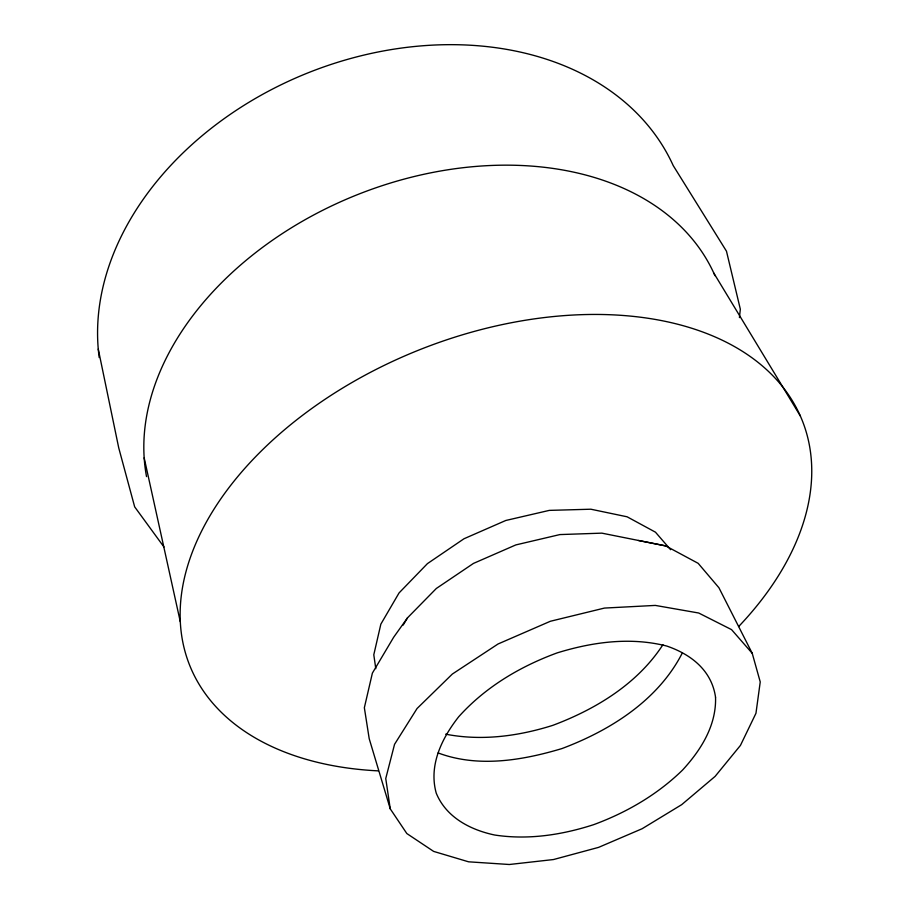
<?xml version="1.0" encoding="UTF-8"?>
<svg xmlns="http://www.w3.org/2000/svg" width="910" height="910" viewBox="0 0 910 910"><rect width="100%" height="100%" fill="white"/><g stroke="black" fill="none" stroke-linecap="round" stroke-linejoin="round"><path stroke-width="1.36" d="M739.432 317.59L740.331 309.184L726.476 251.206L673.207 165.575A304.884 229.536 -21.8 0 0 329.875 64.826A304.884 229.536 -21.8 0 0 99.201 357.55M682.113 653.38C657.964 700.381 610.201 730.446 561.925 748.577C522.272 760.464 477.932 767.904 438.142 752.934M403.198 625.068L407.487 617.856L436.345 588.463L473.462 563.415L515.833 544.919L559.866 534.579L601.863 533.146L665.756 545.92L698.186 563.347L718.934 587.758L752.229 653.312L760.237 681.931L755.96 713.292L740.456 745.392L715.123 776.378L681.704 804.645L642.13 828.726L598.598 847.369L553.508 859.54L509.338 864.5L468.582 861.815L433.649 851.407L406.827 833.537L390.253 808.854L369.198 738.67L364.353 707.718L372.383 673.116L393.666 637.25L407.487 617.856M662.946 644.689C637.5 683.899 595.8 709.208 552.814 725.35C518.256 736.258 481.538 741.149 445.673 734.177M638.422 540.483L665.756 545.92M752.229 653.312L731.549 629.618L698.687 613.01L655.314 605.412L604.456 608.073L550.368 621.268L498.054 643.984L452.338 674.048L417.053 708.526L394.553 744.312L385.749 778.528L390.253 808.854M670.602 549.685L655.462 532.179L627.115 516.8L590.863 509.213L549.31 510.385L505.801 520.475L463.998 538.754L427.427 563.631L399.046 592.945L380.846 624.158L373.794 654.779L375.796 668.679M163.948 546.955L134.669 506.859L118.732 447.879L98.257 349.053M713.793 273.057L800.345 415.984M144.167 457.832L180.305 621.803M378.128 770.861A329.841 207.673 -21.8 0 1 216.739 504.902A329.841 207.673 -21.8 0 1 671.716 322.777A329.841 207.673 -21.8 0 1 738.67 626.535M146.533 476.601A302.655 212.576 -21.8 0 1 373.168 188.745A302.655 212.576 -21.8 0 1 714.953 275.662M715.544 697.253C716.443 725.418 700.996 750.011 682.591 770.031C657.395 794.623 626.671 812.493 593.752 824.631C561.834 834.97 528.05 840.135 494.653 835.016C470.265 829.863 446.082 817.294 436.22 793.088C428.519 765.321 441.816 738.294 458.651 716.818C485.257 687.152 519.94 666.529 557.125 652.902C592.535 641.982 630.346 636.784 666.746 646.043C691.099 654.358 711.722 670.442 715.544 697.253"/></g></svg>
